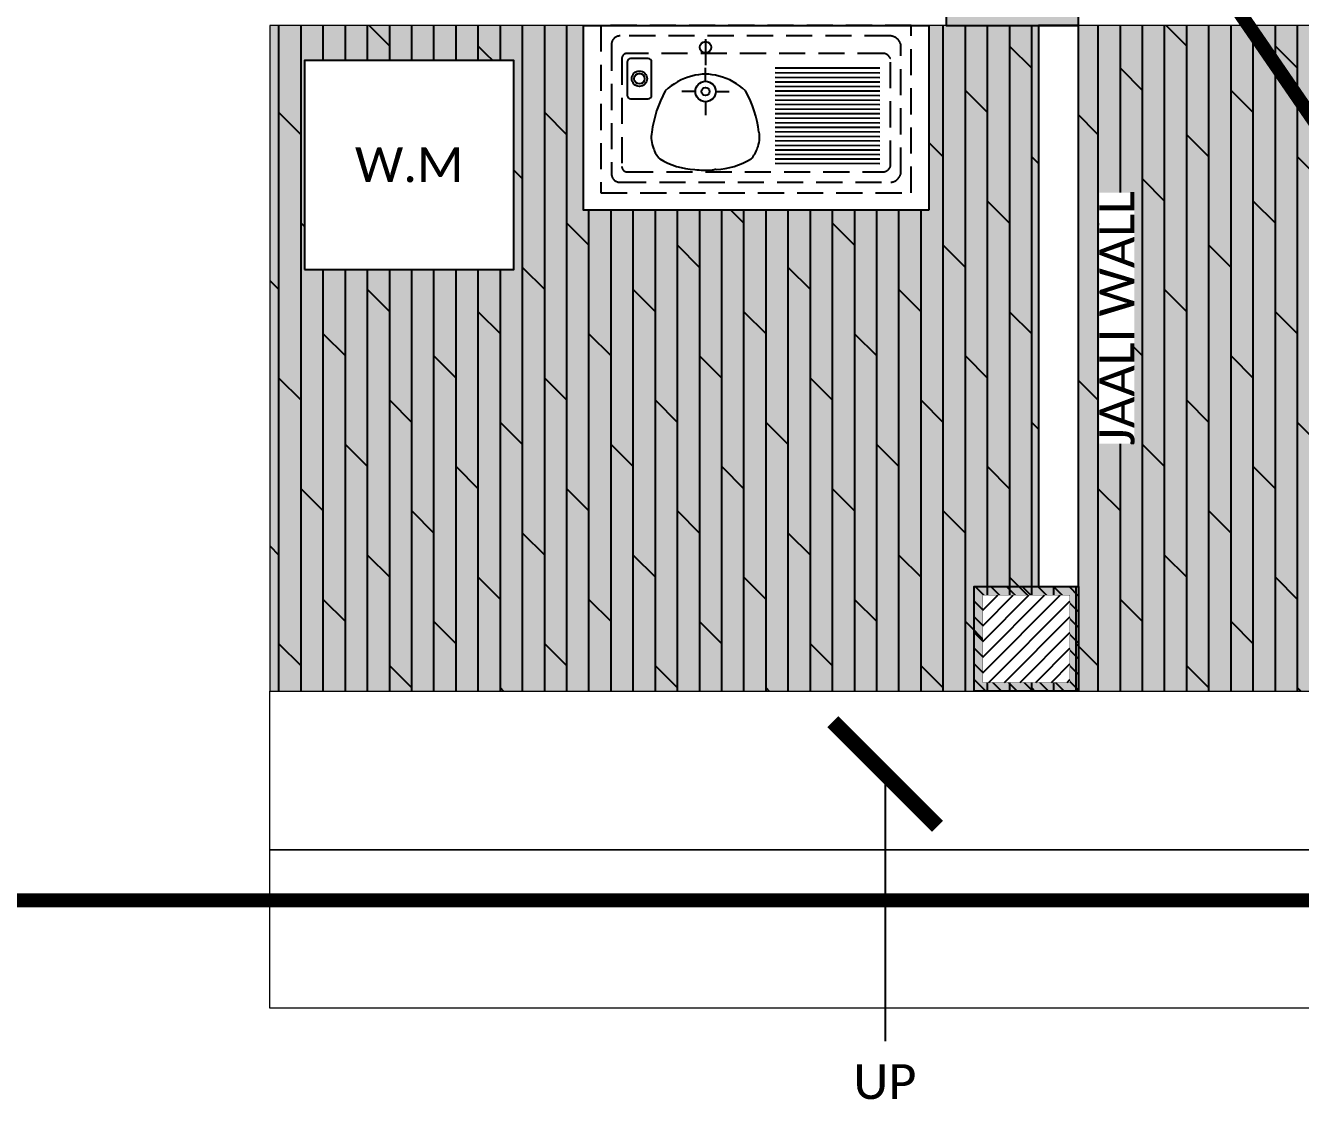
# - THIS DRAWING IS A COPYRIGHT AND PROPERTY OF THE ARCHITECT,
# Model space of a CAD drawing. Header units: millimetres. Extents: x -620 to 15825, y -3130 to 13425.
# Drawn here: x 3685 to 7341, y -3130 to 0 of the extents above; entities that cross this region are included whole.
import ezdxf

# ---------------------------------------------------------------- set-up
doc = ezdxf.new("R2010")
doc.units = ezdxf.units.MM
doc.header["$LTSCALE"] = 150
doc.set_wipeout_variables(frame=1)
doc.linetypes.add('1215E_Roof Plan$0$DASHED', pattern=[0.75, 0.5, -0.25])
doc.linetypes.add('DASHED', pattern=[0.75, 0.5, -0.25])
for name, color, linetype in [('1215E_Columns$0$ad-Column', 3, 'Continuous'), ('1215E_Columns$0$ad-Column Hatch', 125, 'Continuous'), ('1215E_Columns$0$ad-RCC', 3, 'Continuous'), ('1215E_Columns$0$ad-RCC Hatch', 125, 'Continuous'), ('ad-Arrow', 32, 'Continuous'), ('ad-Elevation 10', 8, 'Continuous'), ('ad-Furniture', 8, 'Continuous'), ('ad-MS Columns', 1, 'Continuous'), ('ad-Text main', 7, 'Continuous')]:
    doc.layers.add(name, color=color, linetype=linetype)
doc.layers.add('1215E_Roof Plan$0$ad-Primary Roof', color=5, linetype='Continuous', true_color=0x0000ff)
doc.layers.add('ad-Verandah', color=7, linetype='Continuous', true_color=0xa57c52)
doc.styles.add('6 U T S R N_Corridor-Basement$0$Standard', font='arial.ttf')
doc.styles.get("Standard").update_dxf_attribs({"font": 'calibril.ttf'})
doc.dimstyles.new('A-100-DIM-INT (MM-FT)', dxfattribs={"dimscale": 50, "dimtxt": 2.4, "dimasz": 1, "dimexe": 5, "dimexo": 100, "dimgap": 1, "dimtad": 0, "dimdec": 0, "dimdsep": 46, "dimtxsty": 'Standard', "dimblk": 'ARCHTICK', "dimcen": 0.025, "dimse1": 1, "dimse2": 1, "dimclrd": 256, "dimclre": 256, "dimclrt": 256, "dimazin": 2, "dimtfac": 1, "dimtdec": 0, "dimtix": 1, "dimtmove": 2, "dimatfit": 3, "dimldrblk": 'ARCHTICK', "dimfxl": 1, "dimtolj": 1, "dimtzin": 0, "dimarcsym": 0})

# ---------------------------------------------------------------- blocks, each defined once
blk = doc.blocks.new('_ArchTick')
at = {"color": 0, "linetype": 'ByBlock', "const_width": 0.15}
blk.add_lwpolyline([(-0.5, -0.5), (0.5, 0.5)], dxfattribs=at)
blk = doc.blocks.new('6 BCDFGHJKX_Typical Floor plan$0$zw$6679')
blk.add_wipeout([(0, 0), (990, 0), (990, -529.6), (0, -529.6)])
at = {"color": 0}
for p, q in [((350, -39.1), (350, -113.6)), ((350, -160.1), (350, -121.3)), ((850, -122.9), (550, -122.3)), ((550, -135.3), (850, -135.9)), ((550, -148.3), (850, -148.9)), ((550, -161.2), (850, -161.9)), ((550, -174.2), (850, -174.9)), ((320.7, -189.4), (281.9, -189.4)), ((350, -218.7), (350, -257.4)), ((379.4, -189.4), (418.1, -189.4)), ((550, -187.2), (850, -187.9)), ((550, -200.2), (850, -200.8)), ((550, -213.2), (850, -213.8)), ((550, -226.2), (850, -226.8)), ((550, -239.1), (850, -239.8)), ((550, -252.1), (850, -252.8)), ((550, -265.1), (850, -265.8)), ((550, -278.5), (850, -279.1)), ((550, -291.5), (850, -292.1)), ((550, -304.4), (850, -305.1)), ((550, -317.4), (850, -318.1)), ((550, -330.4), (850, -331.1)), ((550, -343.4), (850, -344)), ((550, -356.4), (850, -357)), ((550, -369.4), (850, -370)), ((550, -382.3), (850, -383)), ((550, -395.3), (850, -396))]:
    blk.add_line(p, q, dxfattribs=at)
blk.add_lwpolyline([(990, -529.6), (0, -529.6), (0, 0), (990, 0)], close=True)
at = {"color": 0, "linetype": 'DASHED'}
blk.add_lwpolyline([(940, -480), (940, 0), (50, 0), (50, -480)], close=True, dxfattribs=at)
for points in [[(910, -425), (910, -55, 0.313965), (881, -30), (105, -30, 0.414214), (80, -55), (80, -425, 0.414214), (105, -450), (881, -450, 0.313965)], [(880, -405), (880, -95, 0.25996), (861, -80), (125, -80, 0.414214), (110, -95), (110, -405, 0.414214), (125, -420), (861, -420, 0.25996)]]:
    blk.add_lwpolyline(points, format="xyb", close=True, dxfattribs=at)
at = {"color": 0}
blk.add_lwpolyline([(125, -105), (125, -200.2, 0.414214), (135, -210.2), (185.4, -210.2, 0.414214), (195.4, -200.2), (195.4, -105, 0.414214), (185.4, -95), (135, -95, 0.414214)], format="xyb", close=True, dxfattribs=at)
for centre, radius in [((350, -62.6), 16.5), ((160.2, -152.6), 22), ((160.2, -152.6), 15), ((350, -189.4), 29.3), ((350, -189.4), 11.7)]:
    blk.add_circle(centre, radius, dxfattribs=at)
for points in [[(311, -145.4), (282.2, -152.3), (255.8, -166.9), (234.6, -187.7)], [(388.1, -145.4), (362.9, -137.9), (336.1, -137.9), (311, -145.4)], [(464.5, -187.7), (443.3, -167), (416.9, -152.3), (388.1, -145.4)], [(234.6, -187.7), (214.3, -224.4), (201.1, -264.6), (195.9, -306.2)], [(503.2, -306.2), (498, -264.6), (484.8, -224.4), (464.5, -187.7)], [(195.9, -306.2), (192.7, -321.9), (194.4, -338.2), (200.9, -352.7)], [(498.2, -352.8), (504.7, -338.2), (506.5, -321.9), (503.3, -306.2)], [(200.9, -352.8), (204.3, -364.1), (210.4, -374.3), (218.8, -382.6)], [(480.3, -382.6), (488.7, -374.3), (494.8, -364.1), (498.2, -352.8)], [(218.8, -382.6), (248.9, -401.4), (283.5, -411.9), (318.9, -412.9)], [(380.2, -412.9), (415.7, -411.9), (450.2, -401.4), (480.3, -382.6)], [(318.9, -412.9), (335.4, -415.6), (352.1, -416.2), (368.7, -414.4)], [(368.7, -414.4), (372.5, -413.8), (376.2, -412.9), (379.9, -411.9)]]:
    blk.add_open_spline(points, degree=3, dxfattribs=at)
blk = doc.blocks.new('zw$7282')
at = {"layer": 'ad-Elevation 10', "insert": (225.1, -839.9, 0), "char_height": 100, "width": 720.07, "attachment_point": 5, "rotation": 90, "style": '6 U T S R N_Corridor-Basement$0$Standard', "bg_fill": 3, "box_fill_scale": 1, "bg_fill_color": 257, "bg_fill_transparency": 0}
blk.add_mtext('{\\fCalibri Light|b0|i0|c0|p34;JAALI WALL}', dxfattribs=at)
blk.add_wipeout([(0, 0), (115, 0), (115, -1610), (0, -1610)])
at = {"layer": 'ad-Elevation 10'}
blk.add_lwpolyline([(115, -1610), (115, 0), (0, 0), (0, -1610)], close=True, dxfattribs=at)
blk = doc.blocks.new('zw$3FE3')
blk.add_wipeout([(-300, -300), (-300, 300), (300, 300), (300, -300)])
at = {"layer": 'ad-Furniture'}
blk.add_lwpolyline([(-300, -300), (300, -300), (300, 300), (-300, 300)], close=True, dxfattribs=at)
at = {"layer": 'ad-Furniture', "insert": (0, 0), "char_height": 100, "width": 393.189, "attachment_point": 5, "bg_fill": 2}
blk.add_mtext('\\pxqc;W.M', dxfattribs=at)
blk = doc.blocks.new('zw$BB2B')
at = {"layer": 'ad-Furniture'}
for name, p in [('6 BCDFGHJKX_Typical Floor plan$0$zw$6679', (5285, 0)), ('zw$7282', (6590, 0)), ('zw$3FE3', (4785, -400))]:
    blk.add_blockref(name, p, dxfattribs=at)
blk = doc.blocks.new('zw$B0BD')
blk.add_wipeout([(0, 0), (250, 0), (250, -250), (0, -250)])
at = {"layer": 'ad-MS Columns'}
h = blk.add_hatch(dxfattribs=at)
h.set_pattern_fill('ANSI31', color=256, scale=10)
h.set_pattern_definition([(45, (4e-12, -250), (-22.4506, 22.4506), [])])
h.paths.add_polyline_path([(0, 0), (250, 0), (250, -250), (0, -250)])
at = {"layer": 'ad-MS Columns', "const_width": 1}
blk.add_lwpolyline([(0, 0), (250, 0), (250, -250), (0, -250)], close=True, dxfattribs=at)
blk = doc.blocks.new('zw$89AB')
at = {"layer": 'ad-MS Columns'}
blk.add_blockref('zw$B0BD', (-3945, -13990), dxfattribs=at)
blk = doc.blocks.new('1215E_Columns$0$A$C42b14ea2')
at = {"layer": '1215E_Columns$0$ad-RCC Hatch', "transparency": 33554687}
h = blk.add_hatch(dxfattribs=at)
h.set_pattern_fill('ANSI31', color=256, scale=10)
h.set_pattern_definition([(45, (8643.536, 7380), (-22.45064, 22.45064), [])])
h.paths.add_polyline_path([(0, 0), (300, 0), (300, 300), (0, 300)])
at = {"layer": '1215E_Columns$0$ad-RCC'}
blk.add_lwpolyline([(0, 0), (300, 0), (300, 300), (0, 300)], close=True, dxfattribs=at)
blk = doc.blocks.new('1215E_Columns$0$zw$6AA0')
at = {"layer": '1215E_Columns$0$ad-Column Hatch', "transparency": 33554687}
h = blk.add_hatch(color=256, dxfattribs=at)
h.dxf.hatch_style = 1
h.paths.add_polyline_path([(0, -230), (380, -230), (380, 0), (0, 0)])
at = {"layer": '1215E_Columns$0$ad-Column'}
blk.add_lwpolyline([(0, -230), (380, -230), (380, 0), (0, 0)], close=True, dxfattribs=at)
blk = doc.blocks.new('1215E_Columns')
at = {"xscale": -1}
blk.add_blockref('1215E_Columns$0$A$C42b14ea2', (6705, -1910), dxfattribs=at)
at = {"layer": '1215E_Columns$0$ad-Column', "rotation": 179.9999999999996}
blk.add_blockref('1215E_Columns$0$zw$6AA0', (6705, 0), dxfattribs=at)
blk = doc.blocks.new('1215E_Roof Plan')
at = {"layer": '1215E_Roof Plan$0$ad-Primary Roof', "linetype": '1215E_Roof Plan$0$DASHED', "ltscale": 2, "const_width": 40}
blk.add_lwpolyline([(1460, -2510), (8915, -2510), (5187.5, 2920)], close=True, dxfattribs=at)
blk = doc.blocks.new('zw$FE9C')
at = {"layer": 'ad-Verandah', "transparency": 33554559}
h = blk.add_hatch(color=256, dxfattribs=at)
h.dxf.hatch_style = 1
h.paths.add_polyline_path([(11895, -1910), (11895, 4510), (10375, 4510), (10375, 0), (4385, 0), (4385, -1910)])
at = {"layer": 'ad-Verandah', "transparency": 33554687}
h = blk.add_hatch(dxfattribs=at)
h.set_pattern_fill('DOLMIT', color=256, scale=10, angle=270)
h.set_pattern_definition([(270, (-416593.45, 196727.19), (63.5, -1e-14), []), (315, (-416593.45, 196727.2), (126.999913, 126.999913), [89.80256, -179.60512])])
h.paths.add_polyline_path([(11895, -1910), (11895, 4510), (10375, 4510), (10375, 0), (4385, 0), (4385, -1910)])
at = {"layer": 'ad-Verandah', "lineweight": 9}
blk.add_lwpolyline([(11895, -1910), (11895, 4510), (10375, 4510), (10375, 0), (4385, 0), (4385, -1910)], close=True, dxfattribs=at)
at = {"layer": 'ad-Verandah', "color": 33, "lineweight": 9}
for points in [[(4385, -2365), (4385, -1910), (7915, -1910), (7915, -2365)], [(4385, -2820), (4385, -2365), (7915, -2365), (7915, -2820)]]:
    blk.add_lwpolyline(points, close=True, dxfattribs=at)
at = {"layer": 'ad-Text main', "insert": (6149.3, -3031, 0), "char_height": 100, "width": 207.6, "attachment_point": 5, "style": '6 U T S R N_Corridor-Basement$0$Standard', "bg_fill": 2}
blk.add_mtext('{\\fCalibri Light|b0|i0|c0|p34;UP}', dxfattribs=at)
at = {"layer": 'ad-Arrow'}
blk.add_leader([(6150, -2147.7), (6150, -2914.3)], dimstyle='A-100-DIM-INT (MM-FT)', override={"dimscale": 1, "dimasz": 300, "dimgap": 50, "dimtad": 0}, dxfattribs=at)

msp = doc.modelspace()

# ---------------------------------------------------------------- block references
at = {"layer": 'ad-Verandah'}
msp.add_blockref('zw$FE9C', (0, 0), dxfattribs=at)

# ---------------------------------------------------------------- next in the draw order: block references
at = {"layer": 'ad-Furniture'}
msp.add_blockref('zw$BB2B', (0, 0), dxfattribs=at)

# ---------------------------------------------------------------- next in the draw order: block references
msp.add_blockref('1215E_Columns', (0, 0))

# ---------------------------------------------------------------- next in the draw order: block references
msp.add_blockref('zw$89AB', (10375, 12355))

# ---------------------------------------------------------------- next in the draw order: block references
msp.add_blockref('1215E_Roof Plan', (0, 0))

doc.saveas('drawing.dxf')
